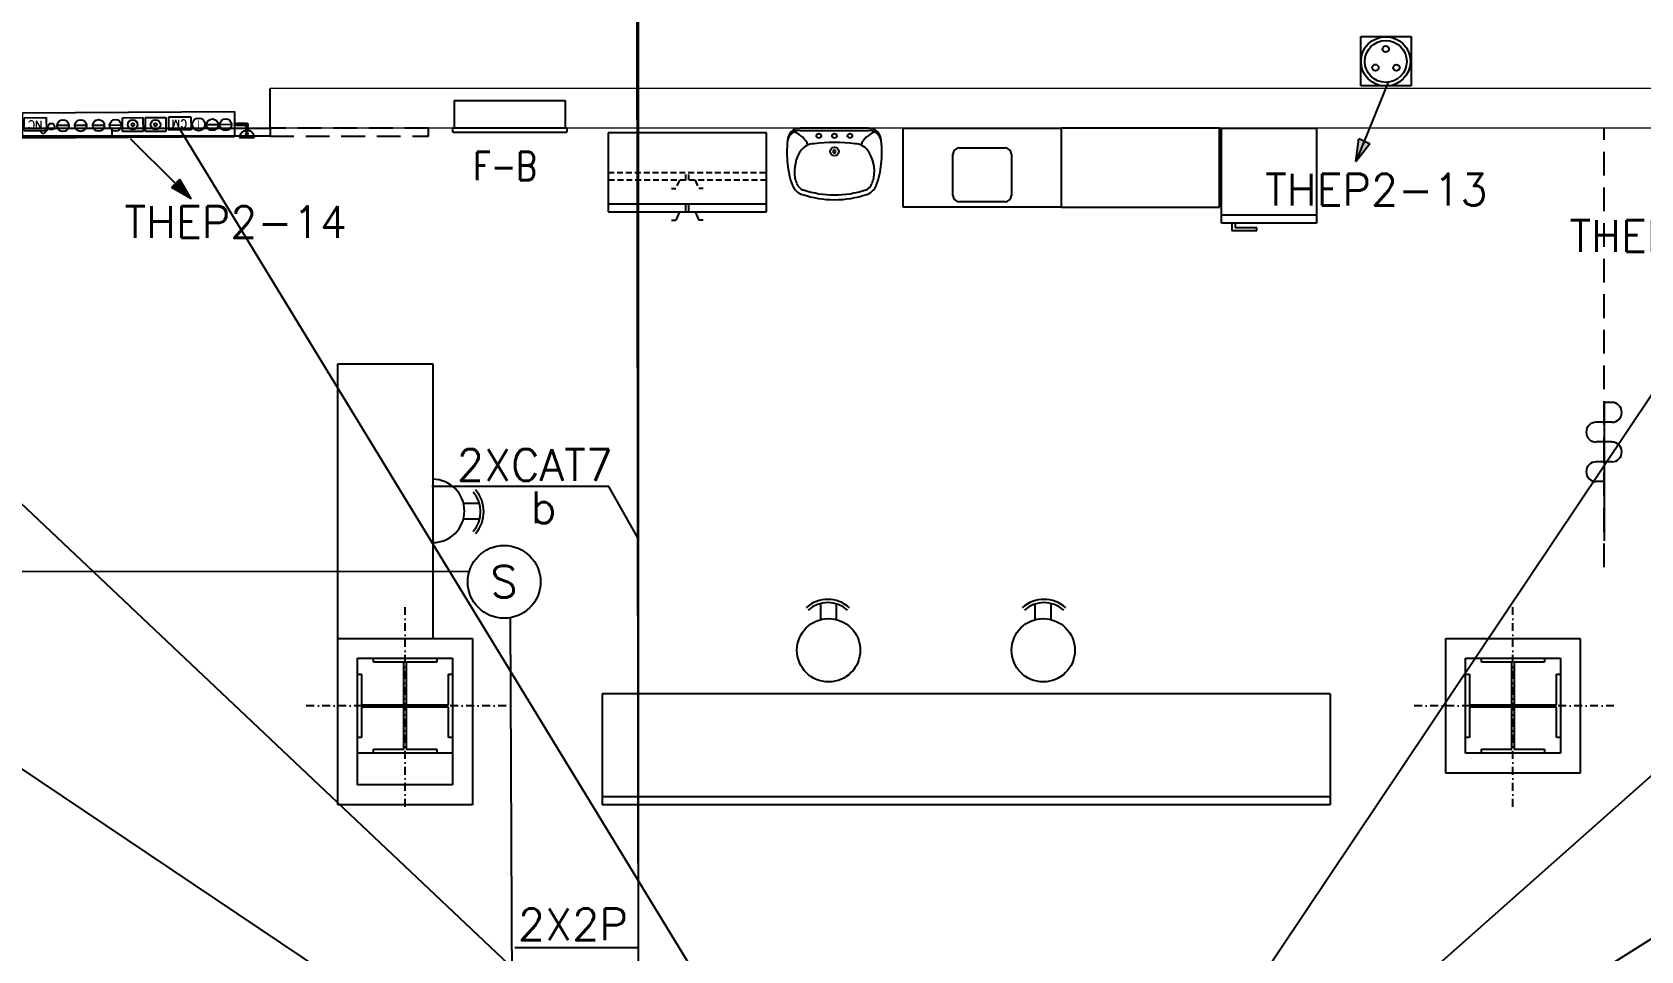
# Model space of a CAD drawing. Header units: inches. Extents: x 567429 to 582707, y 126347 to 133675.
# Drawn here: x 570757 to 571774, y 127485 to 128066 of the extents above; entities that cross this region are included whole.
import ezdxf
from ezdxf.enums import TextEntityAlignment as Align

# ---------------------------------------------------------------- set-up
doc = ezdxf.new("R2010")
doc.units = ezdxf.units.IN
doc.header["$MEASUREMENT"] = 0
for name, pattern in [('DASHDOT2', [0.5, 0.25, -0.125, 0, -0.125]), ('DASHED2', [0.375, 0.25, -0.125]), ('HIDDEN', [0.375, 0.25, -0.125])]:
    doc.linetypes.add(name, pattern=pattern)
for name, color, linetype in [('1', 15, 'Continuous'), ('2', 1, 'Continuous'), ('COMPUTER', 3, 'Continuous'), ('COMPUTER WIRE', 4, 'Continuous'), ('CONSUL', 3, 'Continuous'), ('ELECT', 3, 'Continuous'), ('FIRE', 3, 'Continuous'), ('FIRE WIRE', 4, 'Continuous'), ('mobl', 11, 'Continuous'), ('NURSE CALL WIRE', 4, 'Continuous'), ('pishkhan', 1, 'Continuous'), ('SOCKET', 3, 'Continuous'), ('SOCKET WIRE', 4, 'Continuous'), ('SOTOON', 2, 'Continuous'), ('TEL', 3, 'Continuous'), ('TEL WIRE', 4, 'Continuous'), ('wall kanaf', 4, 'Continuous')]:
    doc.layers.add(name, color=color, linetype=linetype)
doc.styles.add('2floorplan$0$style1', font='romans.shx', dxfattribs={"height": 40})
doc.styles.add('ISOCP', font='isocp.shx')
doc.styles.add('ROMANS', font='romans.shx')

# ---------------------------------------------------------------- blocks, each defined once
blk = doc.blocks.new('console3')
at = {"layer": 'CONSUL', "color": 3}
for p, q in [((-70, 16.5), (-79.6, 16.5)), ((-75.2, 12), (-75.2, 13)), ((-75.2, 13), (-74.5, 13)), ((-74.5, 12), (-75.2, 12)), ((-74.5, 13), (-74.5, 12)), ((-39.5, 3.1), (-39.5, 11.4)), ((-39.5, 11.4), (-25.5, 11.4)), ((-25.5, 11.4), (-25.5, 3.1)), ((-23.6, 3.4), (-23.6, 12.2)), ((-23.6, 12.2), (-10.8, 12.2)), ((-10.8, 12.2), (-10.8, 3.4)), ((-9.2, 3.4), (-9.2, 12.2)), ((-9.2, 12.2), (3.7, 12.2)), ((3.7, 12.2), (3.7, 3.4)), ((50.3, 10), (53.9, 13.6)), ((51.9, 3.1), (51.9, 11.4)), ((51.9, 11.4), (65.9, 11.4)), ((53.9, 13.6), (56.3, 11.3)), ((65.9, 11.4), (65.9, 3.1)), ((-65.1, 8.2), (-57.7, 8.2)), ((-56.7, 8.2), (-49.3, 8.2)), ((-25.5, 3.1), (-39.5, 3.1)), ((-10.8, 3.4), (-23.6, 3.4)), ((3.7, 3.4), (-9.2, 3.4)), ((4.5, 8.2), (11.9, 8.2)), ((15.2, 8.2), (22.6, 8.2)), ((26.5, 8.2), (33.8, 8.2)), ((37.7, 8.2), (45.1, 8.2)), ((65.9, 3.1), (51.9, 3.1))]:
    blk.add_line(p, q, dxfattribs=at)
at = {"layer": 'CONSUL'}
for p, q in [((-75.4, 12), (-74.3, 12)), ((-75.4, 8.7), (-75.4, 12)), ((-74.3, 12), (-74.3, 8.7)), ((-74.3, 8.7), (-75.4, 8.7)), ((-74.1, 7.3), (-74.1, 8.7)), ((-74.1, 8.7), (-68.4, 8.7)), ((-68.4, 7.3), (-74.1, 7.3)), ((-68.4, 8.7), (-68.4, 7.3))]:
    blk.add_line(p, q, dxfattribs=at)
at = {"layer": 'CONSUL', "color": 4}
for p, q in [((-67, 0), (-67, 15.9)), ((-67, 15.9), (67, 15.9)), ((67, 15.9), (67, 0)), ((67, 0), (-67, 0))]:
    blk.add_line(p, q, dxfattribs=at)
at = {"layer": 'CONSUL', "color": 3}
for centre, radius in [((-61.4, 8.2), 3.69), ((-53, 8.2), 3.69), ((-44.3, 7.9), 4), ((-17.1, 7.9), 3.09), ((-2.7, 7.9), 3.09), ((8.2, 8.2), 3.69), ((18.9, 8.2), 3.69), ((30.2, 8.2), 3.69), ((41.4, 8.2), 3.69), ((48.8, 8.7), 1.98), ((-17.1, 7.9), 0.926), ((-2.7, 7.9), 0.926)]:
    blk.add_circle(centre, radius, dxfattribs=at)
at = {"layer": 'CONSUL'}
for centre, radius in [((-74.8, 8), 0.695), ((-74.8, 8), 0.453), ((-67.7, 8), 0.695), ((-67.7, 8), 0.453)]:
    blk.add_circle(centre, radius, dxfattribs=at)
at = {"layer": 'CONSUL', "color": 3}
blk.add_arc((-74.8, 16.7), 4.78, 182.5321, 357.4679, dxfattribs=at)
blk.add_ellipse((-74.8, 14.1), major_axis=(0, -1.12), ratio=0.548906, dxfattribs=at)
at = {"layer": 'CONSUL', "color": 2, "style": 'ISOCP'}
blk.add_text('T', height=5, dxfattribs=at).set_placement((-44.2, 7.8), align=Align.MIDDLE)
at = {"layer": 'CONSUL', "color": 2, "linetype": 'Continuous', "style": 'ROMANS'}
for s, p in [('CM', (-37.1, 5)), ('NC', (54.3, 5))]:
    blk.add_text(s, height=5, dxfattribs=at).set_placement(p)
blk = doc.blocks.new('S&H')
at = {"layer": 'FIRE'}
blk.add_circle((0, 0), 23, dxfattribs=at)
at = {"layer": 'FIRE', "color": 2, "style": 'ROMANS'}
blk.add_text('S', height=20, dxfattribs=at).set_placement((-0.1, 0.2), align=Align.MIDDLE)
blk = doc.blocks.new('FELESH')
at = {"layer": 'ELECT', "ltscale": 5}
for points in [[(5.31, 6.5), (3.03, 7.97), (-0.07, -1.84)], [(5.31, 6.5), (3.03, 7.97), (-0.07, -1.84)], [(5.31, 6.5), (7.58, 5.03), (-0.07, -1.84)], [(5.31, 6.5), (7.58, 5.03), (-0.07, -1.84)]]:
    blk.add_hatch(color=4, dxfattribs=at).paths.add_polyline_path(points)
at = {"layer": 'ELECT', "color": 4, "ltscale": 5}
for p, q in [((20.97, 30.75), (5.31, 6.5)), ((5.31, 6.5), (-0.07, -1.84))]:
    blk.add_line(p, q, dxfattribs=at)
at = {"layer": 'ELECT', "color": 4}
for p, q in [((-0.07, -1.84), (3.03, 7.97)), ((5.31, 6.5), (3.03, 7.97)), ((-0.07, -1.84), (7.58, 5.03)), ((-0.07, -1.84), (7.58, 5.03)), ((5.31, 6.5), (7.58, 5.03))]:
    blk.add_line(p, q, dxfattribs=at)
blk = doc.blocks.new('XRAY SOCKET')
at = {"layer": 'SOCKET', "color": 3, "linetype": 'ByBlock'}
for p, q in [((-24.2, -23.7), (-24.2, 24.2)), ((-24.2, 24.2), (24.8, 24.2)), ((24.8, 24.2), (24.8, -23.7)), ((24.8, -23.7), (-24.2, -23.7))]:
    blk.add_line(p, q, dxfattribs=at)
for radius in [24.1, 20.4]:
    blk.add_circle((0, 0), radius, dxfattribs=at)
at = {"layer": 'SOCKET', "color": 2}
for centre in [(0, 12.1), (-10.1, -6), (10.4, -6.1)]:
    blk.add_circle(centre, 3.12, dxfattribs=at)

msp = doc.modelspace()

# ---------------------------------------------------------------- linework, layer by layer
at = {"layer": '1', "color": 15, "linetype": 'DASHED2', "ltscale": 60}
for p, q in [((571007.7, 128005.3), (570907.7, 128005.3)), ((570907.7, 128005.3), (570907.7, 128000.3)), ((571007.7, 128000.3), (571007.7, 128005.3)), ((570907.7, 128000.3), (571007.7, 128000.3))]:
    msp.add_line(p, q, dxfattribs=at)
at = {"layer": '2', "color": 15}
for p, q in [((570707.7, 128005.3), (570907.7, 128005.3)), ((570807.7, 128005.3), (570807.7, 128000.3)), ((570907.7, 128005.3), (570907.7, 128000.3)), ((570907.7, 128000.3), (570707.7, 128000.3))]:
    msp.add_line(p, q, dxfattribs=at)
at = {"layer": 'COMPUTER', "color": 30, "ltscale": 7}
for p, q in [((571121.8, 127778.8), (571009.9, 127778.8)), ((571140.1, 127746.4), (571121.8, 127778.8))]:
    msp.add_line(p, q, dxfattribs=at)
at = {"layer": 'COMPUTER WIRE'}
msp.add_line((571140.6, 127275), (571139.5, 128217.9), dxfattribs=at)
at = {"layer": 'FIRE', "color": 15, "ltscale": 0.5}
for p, q in [((571024.1, 128022.8), (571094.1, 128022.8)), ((571024.1, 128022.8), (571024.1, 128005.3)), ((571024.1, 128022.8), (571024.1, 128005.3)), ((571094.1, 128022.8), (571094.1, 128005.3)), ((571095.1, 128005.3), (571023.1, 128005.3)), ((571023.1, 128002.8), (571023.1, 128005.3)), ((571023.1, 128002.8), (571095.1, 128002.8)), ((571095.1, 128005.3), (571095.1, 128002.8))]:
    msp.add_line(p, q, dxfattribs=at)
at = {"layer": 'FIRE WIRE'}
for p, q in [((570324.4, 127725.6), (571033.6, 127725.1)), ((571059.5, 127695.9), (571061.3, 127258.1))]:
    msp.add_line(p, q, dxfattribs=at)
at = {"layer": 'mobl', "color": 15, "linetype": 'Continuous'}
for p, q in [((571121.3, 128002.3), (571121.3, 127952.3)), ((571221.3, 128002.3), (571121.3, 128002.3)), ((571221.3, 127952.3), (571221.3, 128002.3)), ((571508.8, 127945.3), (571508.8, 128005.3)), ((571508.8, 128005.3), (571568.8, 128005.3)), ((571568.8, 128005.3), (571568.8, 127945.3)), ((571121.3, 127952.3), (571221.3, 127952.3)), ((571568.8, 127950.3), (571508.8, 127950.3)), ((571568.8, 127945.3), (571508.8, 127945.3)), ((571515.4, 127945.3), (571515.4, 127940.6)), ((571515.4, 127940.6), (571531.2, 127940.6)), ((571517.4, 127945.3), (571517.4, 127942.2)), ((571531.2, 127942.2), (571517.4, 127942.2)), ((571531.2, 127940.6), (571531.2, 127942.2))]:
    msp.add_line(p, q, dxfattribs=at)
at = {"layer": 'mobl', "color": 15}
for p, q in [((571285.9, 128005.3), (571242.6, 128005.3)), ((571242.6, 128003.8), (571285.9, 128003.8)), ((571307.6, 127955.3), (571307.6, 128005.3)), ((571307.6, 128005.3), (571407.6, 128005.3)), ((571507.6, 128005.3), (571407.6, 128005.3)), ((571407.6, 128005.3), (571407.6, 127955.3)), ((571407.6, 128005.3), (571407.6, 127955.3)), ((571507.6, 127955.3), (571507.6, 128005.3)), ((571343.1, 127992.8), (571372.1, 127992.8)), ((571339.1, 127962.8), (571339.1, 127988.8)), ((571376.1, 127988.8), (571376.1, 127962.8)), ((571221.3, 127957.3), (571121.3, 127957.3)), ((571166.3, 127952.3), (571164, 127947.2)), ((571170.3, 127952.3), (571170.3, 127957.3)), ((571172.3, 127952.3), (571172.3, 127957.3)), ((571176.3, 127952.3), (571178.5, 127947.2)), ((571407.6, 127955.3), (571307.6, 127955.3)), ((571372.1, 127958.8), (571343.1, 127958.8)), ((571407.6, 127955.3), (571507.6, 127955.3)), ((571161.3, 127947.2), (571164, 127947.2)), ((571181.3, 127947.2), (571178.5, 127947.2)), ((570950.5, 127682.8), (570950.5, 127856.4)), ((570950.5, 127856.4), (571010.5, 127856.4)), ((571010.5, 127856.4), (571010.5, 127682.8)), ((571755.5, 127832), (571750.5, 127832)), ((571750.5, 127832), (571750.5, 127744.5)), ((571755.5, 127819.5), (571745.5, 127819.5)), ((571755.5, 127807), (571745.5, 127807)), ((571755.5, 127794.5), (571745.5, 127794.5)), ((571750.5, 127782), (571745.5, 127782)), ((571029.9, 127768.4), (571039.9, 127768.4)), ((571029.9, 127758.4), (571040.1, 127758.4)), ((571255.6, 127694.7), (571255.6, 127705)), ((571265.6, 127694.7), (571265.6, 127704.7)), ((571391.2, 127694.7), (571391.2, 127704.7)), ((571401.2, 127694.7), (571401.2, 127705))]:
    msp.add_line(p, q, dxfattribs=at)
at = {"layer": 'mobl', "color": 15, "linetype": 'DASHED2', "ltscale": 60}
msp.add_line((571750.5, 127727.8), (571750.5, 128005.3), dxfattribs=at)
at = {"layer": 'mobl', "color": 15, "linetype": 'HIDDEN', "ltscale": 15}
for p, q in [((571121.3, 127977.3), (571221.3, 127977.3)), ((571170.3, 127972.3), (571121.3, 127972.3)), ((571166.3, 127972.3), (571164, 127967.2)), ((571170.3, 127972.3), (571170.3, 127977.3)), ((571172.3, 127972.3), (571172.3, 127977.3)), ((571221.3, 127972.3), (571172.3, 127972.3)), ((571176.3, 127972.3), (571178.5, 127967.2)), ((571161.3, 127967.2), (571164, 127967.2)), ((571181.3, 127967.2), (571178.5, 127967.2))]:
    msp.add_line(p, q, dxfattribs=at)
at = {"layer": 'mobl', "color": 15}
for centre in [(571260.6, 127675.4), (571396.2, 127675.4)]:
    msp.add_circle(centre, 20, dxfattribs=at)
for centre, radius, start, end in [((571343.1, 127988.8), 4, 90, 180), ((571372.1, 127988.8), 4, 0, 90), ((571343.1, 127962.8), 4, 180, 270), ((571372.1, 127962.8), 4, 270, 0), ((571755.5, 127825.7), 6.25, 270, 90), ((571745.5, 127813.2), 6.25, 90, 270), ((571755.5, 127800.7), 6.25, 270, 90), ((571745.5, 127788.2), 6.25, 90, 270), ((571010.5, 127763.4), 20, 270, 90), ((571021.9, 127762.9), 18.8, 318.6009, 41.3991), ((571021.9, 127762.9), 20.8, 318.6009, 41.3991), ((571260.1, 127686.7), 20.8, 48.6009, 131.3991), ((571396.7, 127686.7), 20.8, 48.6009, 131.3991), ((571260.1, 127686.7), 18.8, 48.6009, 131.3991), ((571396.7, 127686.7), 18.8, 48.6009, 131.3991)]:
    msp.add_arc(centre, radius, start, end, dxfattribs=at)
for centre, major_axis, start_param, end_param in [((571242.6, 127997.4), (-5.57, -5.57), 3.926991, 5.497787), ((571242.4, 127996), (5.53, -5.53), 2.332223, 3.744799), ((571232.9, 127987.8), (11.5, -11.5), 1.215422, 1.956518), ((571254.4, 128000.4), (-1.04, -1.04), 0.785398, 7.068583), ((571264.3, 128000.4), (1.04, -1.04), -0.785398, 5.497787), ((571274.1, 128000.4), (-1.04, -1.04), 0.785398, 7.068583), ((571295.7, 127987.8), (-11.5, -11.5), 4.326668, 5.067763), ((571285.9, 127997.4), (5.57, -5.57), 0.785398, 2.356194), ((571286.1, 127996), (-5.53, -5.53), 2.538386, 3.950962), ((571291.2, 127990), (40.3, -40.3), 3.796993, 4.056989), ((571262.6, 127977.7), (-16.7, -16.7), 4.883374, 5.662106), ((571251.3, 127985.6), (6.96, -6.96), 2.356194, 3.312577), ((571264.3, 127891.1), (-74.3, -74.3), 3.803659, 4.050322), ((571264.3, 127990.5), (-1.93, -1.93), 0.785398, 7.068583), ((571264.3, 127990.5), (0.609, -0.609), 0.785398, 3.926991), ((571277.2, 127985.6), (-6.96, -6.96), 2.970608, 3.926991), ((571265.9, 127977.7), (16.7, -16.7), 0.621079, 1.399812), ((571237.3, 127990), (-40.3, -40.3), 2.226196, 2.486193), ((571279.6, 127985.6), (-31.8, -31.8), 5.562991, 5.872721), ((571264.3, 127990.5), (-0.609, -0.609), 5.497787, 8.63938), ((571264.3, 127990.5), (-0.609, -0.609), 5.497787, 8.63938), ((571248.9, 127985.6), (-31.8, -31.8), 1.98126, 2.29099), ((571279.6, 127985.6), (-29.7, -29.7), 5.781995, 5.872721), ((571279.6, 127985.6), (-29.7, -29.7), 5.781995, 5.872721), ((571248.9, 127985.6), (29.7, -29.7), 0.410464, 0.50119), ((571248.9, 127985.6), (29.7, -29.7), 0.410464, 0.50119), ((571246.9, 127972.7), (6.96, -6.96), 4.301925, 5.171758), ((571246.9, 127972.7), (-4.87, -4.87), 5.872721, 6.742554), ((571264.3, 128024), (-45.2, -45.2), 0.459369, 1.111427), ((571264.3, 128024), (-43.1, -43.1), 0.459369, 1.111427), ((571281.6, 127972.7), (-4.87, -4.87), 1.111427, 1.98126), ((571281.6, 127972.7), (6.96, -6.96), -0.459369, 0.410464)]:
    msp.add_ellipse(centre, major_axis=major_axis, ratio=1, start_param=start_param, end_param=end_param, dxfattribs=at)
at = {"layer": 'NURSE CALL WIRE'}
for p, q in [((570149.2, 128004.1), (571249.7, 127265.5)), ((571282.3, 127265.5), (570500.6, 128004.1, 0)), ((570850.8, 128004.1), (571301.8, 127265.5)), ((571397.9, 127265.5), (571891.7, 128003.1, 0)), ((572240.5, 128004.1), (571407.3, 127265.5)), ((571418.2, 127265.5), (572593.1, 128004.1, 0))]:
    msp.add_line(p, q, dxfattribs=at)
at = {"layer": 'pishkhan', "color": 15}
for p, q in [((571577.5, 127647.8), (571117.5, 127647.8)), ((571117.5, 127647.8), (571117.5, 127577.8)), ((571577.5, 127647.8), (571577.5, 127577.8)), ((571577.5, 127582.8), (571117.5, 127582.8)), ((571577.5, 127577.8), (571117.5, 127577.8))]:
    msp.add_line(p, q, dxfattribs=at)
at = {"layer": 'SOTOON', "color": 15, "linetype": 'DASHDOT2', "ltscale": 20}
for p, q in [((570993, 127576.5), (570993, 127704.1)), ((570993, 127576.5), (570993, 127704.1)), ((570993, 127576.5), (570993, 127704.1)), ((571693, 127576.5), (571693, 127704.1)), ((571693, 127576.5), (571693, 127704.1)), ((571693, 127576.5), (571693, 127704.1)), ((571056.8, 127640.3), (570929.2, 127640.3)), ((571056.8, 127640.3), (570929.2, 127640.3)), ((571056.8, 127640.3), (570929.2, 127640.3)), ((571756.8, 127640.3), (571629.2, 127640.3)), ((571756.8, 127640.3), (571629.2, 127640.3)), ((571756.8, 127640.3), (571629.2, 127640.3))]:
    msp.add_line(p, q, dxfattribs=at)
at = {"layer": 'SOTOON', "color": 15}
for p, q in [((570963, 127670.3), (571023, 127670.3)), ((570963, 127610.3), (570963, 127670.3)), ((570963, 127670.3), (571023, 127670.3)), ((570963, 127610.3), (570963, 127670.3)), ((570963, 127670.3), (571023, 127670.3)), ((570963, 127610.3), (570963, 127670.3)), ((570973, 127667.8), (570973, 127670.3)), ((570973, 127670.3), (571013, 127670.3)), ((570973, 127670.3), (571013, 127670.3)), ((570973, 127667.8), (570973, 127670.3)), ((570973, 127667.8), (570973, 127670.3)), ((570973, 127670.3), (571013, 127670.3)), ((570992.2, 127667.8), (570973, 127667.8)), ((570992.2, 127667.8), (570973, 127667.8)), ((570992.2, 127667.8), (570973, 127667.8)), ((570992.2, 127641), (570992.2, 127667.8)), ((570992.2, 127641), (570992.2, 127667.8)), ((570992.2, 127641), (570992.2, 127667.8)), ((571013, 127667.8), (570993.7, 127667.8)), ((570993.7, 127667.8), (570993.7, 127641)), ((571013, 127667.8), (570993.7, 127667.8)), ((570993.7, 127667.8), (570993.7, 127641)), ((571013, 127667.8), (570993.7, 127667.8)), ((570993.7, 127667.8), (570993.7, 127641)), ((571013, 127670.3), (571013, 127667.8)), ((571013, 127670.3), (571013, 127667.8)), ((571013, 127670.3), (571013, 127667.8)), ((571023, 127670.3), (571023, 127610.3)), ((571023, 127670.3), (571023, 127610.3)), ((571023, 127670.3), (571023, 127610.3)), ((571663, 127670.3), (571723, 127670.3)), ((571663, 127610.3), (571663, 127670.3)), ((571663, 127670.3), (571723, 127670.3)), ((571663, 127610.3), (571663, 127670.3)), ((571663, 127670.3), (571723, 127670.3)), ((571663, 127610.3), (571663, 127670.3)), ((571673, 127667.8), (571673, 127670.3)), ((571673, 127670.3), (571713, 127670.3)), ((571673, 127667.8), (571673, 127670.3)), ((571673, 127670.3), (571713, 127670.3)), ((571673, 127667.8), (571673, 127670.3)), ((571673, 127670.3), (571713, 127670.3)), ((571692.2, 127667.8), (571673, 127667.8)), ((571692.2, 127667.8), (571673, 127667.8)), ((571692.2, 127667.8), (571673, 127667.8)), ((571692.2, 127641), (571692.2, 127667.8)), ((571692.2, 127641), (571692.2, 127667.8)), ((571692.2, 127641), (571692.2, 127667.8)), ((571713, 127667.8), (571693.7, 127667.8)), ((571693.7, 127667.8), (571693.7, 127641)), ((571713, 127667.8), (571693.7, 127667.8)), ((571693.7, 127667.8), (571693.7, 127641)), ((571713, 127667.8), (571693.7, 127667.8)), ((571693.7, 127667.8), (571693.7, 127641)), ((571713, 127670.3), (571713, 127667.8)), ((571713, 127670.3), (571713, 127667.8)), ((571713, 127670.3), (571713, 127667.8)), ((571723, 127670.3), (571723, 127610.3)), ((571723, 127670.3), (571723, 127610.3)), ((571723, 127670.3), (571723, 127610.3)), ((570963, 127620.3), (570963, 127660.3)), ((570963, 127660.3), (570965.5, 127660.3)), ((570963, 127620.3), (570963, 127660.3)), ((570963, 127660.3), (570965.5, 127660.3)), ((570963, 127620.3), (570963, 127660.3)), ((570963, 127660.3), (570965.5, 127660.3)), ((570965.5, 127660.3), (570965.5, 127641)), ((570965.5, 127660.3), (570965.5, 127641)), ((570965.5, 127660.3), (570965.5, 127641)), ((571020.5, 127641), (571020.5, 127660.3)), ((571020.5, 127660.3), (571023, 127660.3)), ((571020.5, 127641), (571020.5, 127660.3)), ((571020.5, 127660.3), (571023, 127660.3)), ((571020.5, 127641), (571020.5, 127660.3)), ((571020.5, 127660.3), (571023, 127660.3)), ((571023, 127660.3), (571023, 127620.3)), ((571023, 127660.3), (571023, 127620.3)), ((571023, 127660.3), (571023, 127620.3)), ((571663, 127620.3), (571663, 127660.3)), ((571663, 127660.3), (571665.5, 127660.3)), ((571663, 127620.3), (571663, 127660.3)), ((571663, 127660.3), (571665.5, 127660.3)), ((571663, 127620.3), (571663, 127660.3)), ((571663, 127660.3), (571665.5, 127660.3)), ((571665.5, 127660.3), (571665.5, 127641)), ((571665.5, 127660.3), (571665.5, 127641)), ((571665.5, 127660.3), (571665.5, 127641)), ((571720.5, 127641), (571720.5, 127660.3)), ((571720.5, 127660.3), (571723, 127660.3)), ((571720.5, 127641), (571720.5, 127660.3)), ((571720.5, 127660.3), (571723, 127660.3)), ((571720.5, 127641), (571720.5, 127660.3)), ((571720.5, 127660.3), (571723, 127660.3)), ((571723, 127660.3), (571723, 127620.3)), ((571723, 127660.3), (571723, 127620.3)), ((571723, 127660.3), (571723, 127620.3)), ((570965.5, 127641), (570992.2, 127641)), ((570965.5, 127641), (570992.2, 127641)), ((570965.5, 127641), (570992.2, 127641)), ((570992.2, 127639.5), (570965.5, 127639.5)), ((570965.5, 127639.5), (570965.5, 127620.3)), ((570992.2, 127639.5), (570965.5, 127639.5)), ((570965.5, 127639.5), (570965.5, 127620.3)), ((570992.2, 127639.5), (570965.5, 127639.5)), ((570965.5, 127639.5), (570965.5, 127620.3)), ((570992.2, 127612.8), (570992.2, 127639.5)), ((570992.2, 127612.8), (570992.2, 127639.5)), ((570992.2, 127612.8), (570992.2, 127639.5)), ((570993.7, 127641), (571020.5, 127641)), ((570993.7, 127641), (571020.5, 127641)), ((570993.7, 127641), (571020.5, 127641)), ((571020.5, 127639.5), (570993.7, 127639.5)), ((570993.7, 127639.5), (570993.7, 127612.8)), ((571020.5, 127639.5), (570993.7, 127639.5)), ((570993.7, 127639.5), (570993.7, 127612.8)), ((571020.5, 127639.5), (570993.7, 127639.5)), ((570993.7, 127639.5), (570993.7, 127612.8)), ((571020.5, 127620.3), (571020.5, 127639.5)), ((571020.5, 127620.3), (571020.5, 127639.5)), ((571020.5, 127620.3), (571020.5, 127639.5)), ((571665.5, 127641), (571692.2, 127641)), ((571665.5, 127641), (571692.2, 127641)), ((571665.5, 127641), (571692.2, 127641)), ((571692.2, 127639.5), (571665.5, 127639.5)), ((571665.5, 127639.5), (571665.5, 127620.3)), ((571692.2, 127639.5), (571665.5, 127639.5)), ((571665.5, 127639.5), (571665.5, 127620.3)), ((571692.2, 127639.5), (571665.5, 127639.5)), ((571665.5, 127639.5), (571665.5, 127620.3)), ((571692.2, 127612.8), (571692.2, 127639.5)), ((571692.2, 127612.8), (571692.2, 127639.5)), ((571692.2, 127612.8), (571692.2, 127639.5)), ((571693.7, 127641), (571720.5, 127641)), ((571693.7, 127641), (571720.5, 127641)), ((571693.7, 127641), (571720.5, 127641)), ((571720.5, 127639.5), (571693.7, 127639.5)), ((571693.7, 127639.5), (571693.7, 127612.8)), ((571720.5, 127639.5), (571693.7, 127639.5)), ((571693.7, 127639.5), (571693.7, 127612.8)), ((571720.5, 127639.5), (571693.7, 127639.5)), ((571693.7, 127639.5), (571693.7, 127612.8)), ((571720.5, 127620.3), (571720.5, 127639.5)), ((571720.5, 127620.3), (571720.5, 127639.5)), ((571720.5, 127620.3), (571720.5, 127639.5)), ((570965.5, 127620.3), (570963, 127620.3)), ((570965.5, 127620.3), (570963, 127620.3)), ((570965.5, 127620.3), (570963, 127620.3)), ((571023, 127620.3), (571020.5, 127620.3)), ((571023, 127620.3), (571020.5, 127620.3)), ((571023, 127620.3), (571020.5, 127620.3)), ((571665.5, 127620.3), (571663, 127620.3)), ((571665.5, 127620.3), (571663, 127620.3)), ((571665.5, 127620.3), (571663, 127620.3)), ((571723, 127620.3), (571720.5, 127620.3)), ((571723, 127620.3), (571720.5, 127620.3)), ((571723, 127620.3), (571720.5, 127620.3)), ((571023, 127610.3), (570963, 127610.3)), ((571023, 127610.3), (570963, 127610.3)), ((571023, 127610.3), (570963, 127610.3)), ((570973, 127610.3), (570973, 127612.8)), ((570973, 127612.8), (570992.2, 127612.8)), ((570973, 127610.3), (570973, 127612.8)), ((570973, 127612.8), (570992.2, 127612.8)), ((570973, 127610.3), (570973, 127612.8)), ((570973, 127612.8), (570992.2, 127612.8)), ((571013, 127610.3), (570973, 127610.3)), ((571013, 127610.3), (570973, 127610.3)), ((571013, 127610.3), (570973, 127610.3)), ((570993.7, 127612.8), (571013, 127612.8)), ((570993.7, 127612.8), (571013, 127612.8)), ((570993.7, 127612.8), (571013, 127612.8)), ((571013, 127612.8), (571013, 127610.3)), ((571013, 127612.8), (571013, 127610.3)), ((571013, 127612.8), (571013, 127610.3)), ((571723, 127610.3), (571663, 127610.3)), ((571723, 127610.3), (571663, 127610.3)), ((571723, 127610.3), (571663, 127610.3)), ((571673, 127610.3), (571673, 127612.8)), ((571673, 127612.8), (571692.2, 127612.8)), ((571673, 127610.3), (571673, 127612.8)), ((571673, 127612.8), (571692.2, 127612.8)), ((571673, 127610.3), (571673, 127612.8)), ((571673, 127612.8), (571692.2, 127612.8)), ((571713, 127610.3), (571673, 127610.3)), ((571713, 127610.3), (571673, 127610.3)), ((571713, 127610.3), (571673, 127610.3)), ((571693.7, 127612.8), (571713, 127612.8)), ((571693.7, 127612.8), (571713, 127612.8)), ((571693.7, 127612.8), (571713, 127612.8)), ((571713, 127612.8), (571713, 127610.3)), ((571713, 127612.8), (571713, 127610.3)), ((571713, 127612.8), (571713, 127610.3))]:
    msp.add_line(p, q, dxfattribs=at)
at = {"layer": 'TEL', "color": 30, "ltscale": 180}
msp.add_line((571062.4, 127487.7), (571140.6, 127487.7), dxfattribs=at)
at = {"layer": 'TEL WIRE'}
msp.add_line((571140.6, 127275), (571140.5, 128217.9), dxfattribs=at)
at = {"layer": 'wall kanaf', "color": 15, "lineweight": 20, "ltscale": 0.1}
for p, q in [((572988, 128030.3), (570907.7, 128030.3)), ((572988, 128005.3), (570907.7, 128005.3))]:
    msp.add_line(p, q, dxfattribs=at)
at = {"layer": 'wall kanaf', "color": 15, "ltscale": 0.1}
for p, q in [((570907.7, 128005.3), (570907.7, 128030.3)), ((570950.5, 127682.8), (571035.5, 127682.8)), ((570950.5, 127577.8), (570950.5, 127682.8)), ((571035.5, 127682.8), (571035.5, 127577.8)), ((571650.5, 127682.8), (571735.5, 127682.8)), ((571650.5, 127597.8), (571650.5, 127682.8)), ((571735.5, 127682.8), (571735.5, 127597.8)), ((570963, 127670.3), (571023, 127670.3)), ((570963, 127590.3), (570963, 127670.3)), ((571023, 127670.3), (571023, 127590.3)), ((571663, 127670.3), (571723, 127670.3)), ((571663, 127610.3), (571663, 127670.3)), ((571723, 127670.3), (571723, 127610.3)), ((571723, 127610.3), (571663, 127610.3)), ((571735.5, 127597.8), (571650.5, 127597.8)), ((571023, 127590.3), (570963, 127590.3)), ((571035.5, 127577.8), (570950.5, 127577.8))]:
    msp.add_line(p, q, dxfattribs=at)

# ---------------------------------------------------------------- block references
at = {"layer": 'CONSUL', "ltscale": 5, "rotation": 180.3314807586263}
msp.add_blockref('console3', (570818.2, 128015.3), dxfattribs=at)
at = {"layer": 'FIRE'}
msp.add_blockref('S&H', (571055.6, 127718.6), dxfattribs=at)
at = {"layer": 'SOCKET', "ltscale": 7, "xscale": 0.6480000000447035, "yscale": 0.6480000000447035, "zscale": 0.6480000000447035}
msp.add_blockref('XRAY SOCKET', (571612.6, 128047.4), dxfattribs=at)
at = {"layer": 'SOCKET WIRE'}
for p, xscale, yscale, zscale, rotation in [((571593.4, 127986.8), 1.395348837301184, 1.395348837301184, 1.395348837301184, 10.64966399303306), ((570855.4, 127961.3, 0), 1.39534883739333, 1.39534883739333, 1.39534883739333, 78.32396950138198)]:
    msp.add_blockref('FELESH', p, dxfattribs=dict(at, xscale=xscale, yscale=yscale, zscale=zscale, rotation=rotation))

# ---------------------------------------------------------------- texts
at = {"layer": 'COMPUTER', "color": 2, "ltscale": 8, "style": 'ROMANS'}
for s, p in [('2XCAT7', (571075, 127776.5)), ('b', (571080.6, 127749.6))]:
    msp.add_text(s, height=20, dxfattribs=at).set_placement(p, align=Align.BOTTOM_CENTER)
at = {"layer": 'FIRE', "color": 15, "style": 'ROMANS', "width": 0.8}
msp.add_text('F-B', height=18, dxfattribs=at).set_placement((571036.1, 127972.3))
at = {"layer": 'SOCKET', "color": 2, "style": '2floorplan$0$style1'}
for s, p in [('THEP2-13', (571536.4, 127956.4, 0)), ('THEP2-14', (570815.7, 127935.9, 0)), ('THEP2-29', (571728.7, 127927.1, 0))]:
    msp.add_text(s, height=20, dxfattribs=at).set_placement(p)
at = {"layer": 'TEL', "color": 2, "ltscale": 20, "style": '2floorplan$0$style1'}
msp.add_text('2X2P', height=20, dxfattribs=at).set_placement((571064.3, 127492.2))

doc.saveas('drawing.dxf')
